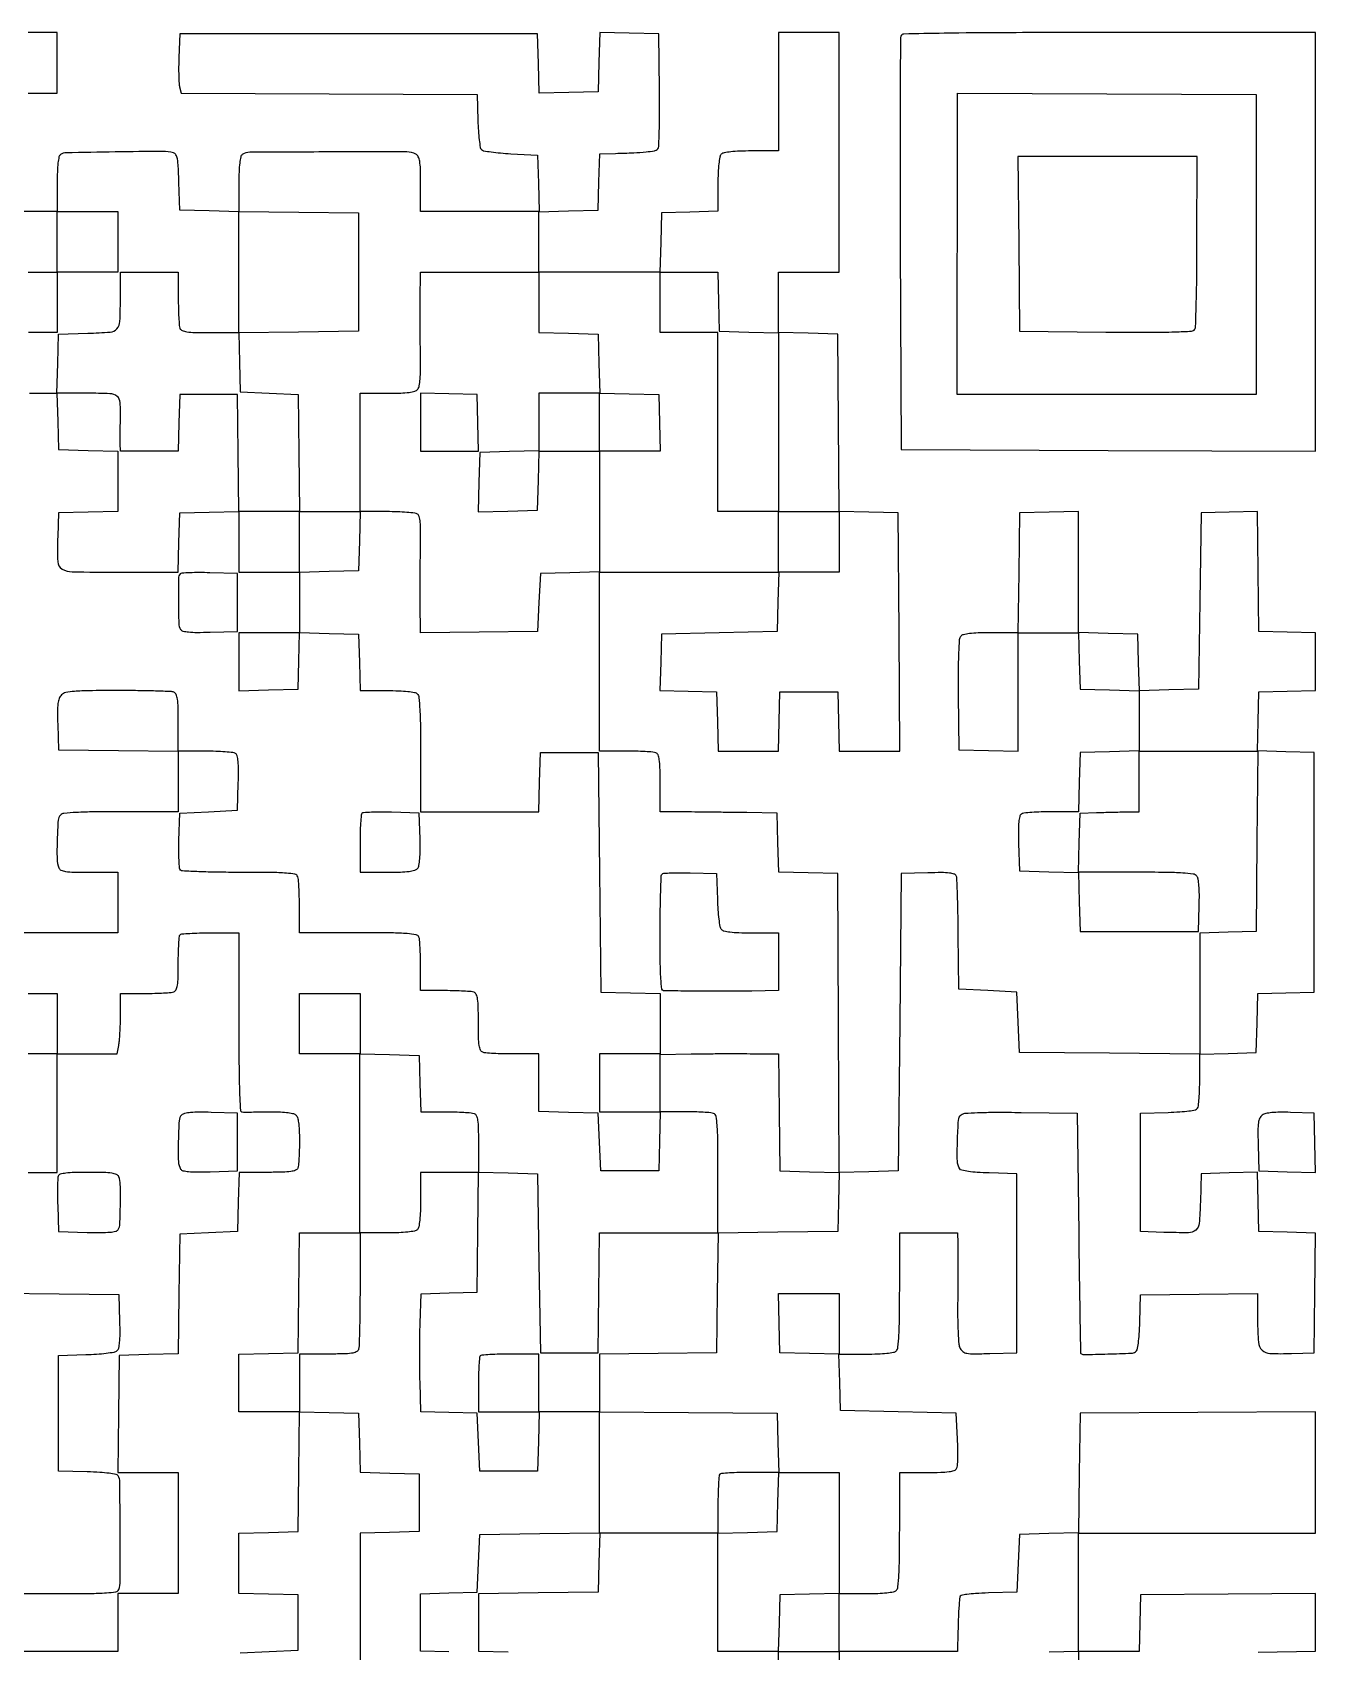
# Model space of a CAD drawing. Extents: x 179 to 1071, y 112 to 1107.
# Drawn here: x 605 to 1071, y 519 to 1107 of the extents above; entities that cross this region are included whole.
import ezdxf

# ---------------------------------------------------------------- set-up
doc = ezdxf.new("R2010")
doc.units = 0

msp = doc.modelspace()

# ---------------------------------------------------------------- linework, layer by layer
for points in [[(1050.25, 518.770288), (1071, 519.040577), (1071, 529.534336), (1071, 540.028094), (1039.25, 539.764047), (1007.5, 539.5), (1007.215017, 529.25), (1006.930034, 519), (995.965017, 519), (985, 519), (985, 540.5), (985, 562), (1028, 562), (1071, 562), (1071, 584.010736), (1071, 606.021473), (1028.25, 605.760736), (985.5, 605.5), (985.230591, 583.783635), (984.961183, 562.06727), (974.230591, 561.783635), (963.5, 561.5), (963, 551), (962.5, 540.5), (952.25, 540.215017, 0.00691), (947.549079, 540.019269, 0.021984), (944.420839, 539.707303, 0.026625), (942.368684, 539.298578, 0.310698), (941.858431, 538.715017, 0.00737), (941.600853, 536.179806, 0.007856), (941.424381, 533.691472, 0.005868), (941.292666, 530.655166, 0.002007), (941.171044, 526.25), (941, 519), (919.5, 519), (898, 519), (898, 529.5), (898, 540), (907.8, 540, 0.008695), (912.071747, 540.074295, 0.018472), (915.369558, 540.311224, 0.019349), (917.799696, 540.671932, 0.150969), (918.8, 541.2, 0.175156), (919.391927, 542.461896, 0.00933), (919.721154, 546.954487, 0.010454), (919.937931, 553.406919, 0.003169), (920, 563.2), (920, 584), (929.95031, 584, 0.006641), (934.89582, 584.06569, 0.0262), (937.930328, 584.305772, 0.04202), (939.835087, 584.722385, 0.19196), (940.70031, 585.420095, 0.112884), (940.992527, 586.406354, 0.008841), (941.118216, 589.163696, 0.011687), (941.133194, 592.492994, 0.008667), (941, 596.170095), (940.5, 605.5), (919.5, 606), (898.5, 606.5), (898.215017, 616.75), (897.930034, 627), (907.765017, 627, 0.008651), (912.05415, 627.074216, 0.018431), (915.362052, 627.311007, 0.019307), (917.798399, 627.671574, 0.151099), (918.8, 628.2, 0.175156), (919.391927, 629.461896, 0.00933), (919.721154, 633.954487, 0.010454), (919.937931, 640.406919, 0.003169), (920, 650.2), (920, 671), (930.5, 671), (941, 671), (941.137124, 667.25, -0.008843), (941.180613, 664.944912, -0.001055), (941.175859, 659.842125, -0.001258), (941.14214, 653.776173, -0.001033), (941.076433, 647.297661, 0.005012), (941.061013, 640.239, 0.010568), (941.219702, 634.763894, 0.009781), (941.507592, 630.63861, 0.10088), (941.993523, 629.012103, 0.117423), (942.999986, 627.876474, 0.112235), (944.426746, 627.292809, 0.04384), (946.95156, 627.097624, 0.004743), (952.804214, 627.214442), (962.5, 627.5), (962.5, 660), (962.5, 692.5), (952.535034, 692.788805, -0.00836), (948.199826, 692.987032, -0.019108), (944.944063, 693.315749, -0.01918), (942.589, 693.737468, -0.199883), (941.800347, 694.288805, -0.137385), (940.958137, 697.07993, -0.01236), (940.99297, 704.455169, -0.010121), (941.364303, 711.922892, -0.204831), (942.37788, 713.89865, -0.155745), (943.72239, 714.441468, -0.008655), (948.294193, 714.70418, -0.010005), (954.723919, 714.833319, -0.003345), (964.12788, 714.771094), (984.5, 714.5), (985.026621, 671, 0.000474), (985.244607, 654.302846, 0.000784), (985.464165, 640.204688, 0.000038), (985.683114, 627.488774, 0.179885), (985.776621, 627.25, 0.218946), (986.765074, 626.819816, 0.001749), (995.555198, 627.031715, 0.002535), (1004.144653, 627.312444, 0.132868), (1005.711195, 627.800347, 0.199883), (1006.262532, 628.589, 0.01918), (1006.684251, 630.944063, 0.019108), (1007.012968, 634.199826, 0.00836), (1007.211195, 638.535034), (1007.5, 648.5), (1028.75, 648.769888), (1050, 649.039775), (1050, 639.055071, 0.017843), (1050.277152, 631.291009, 0.184868), (1051.607037, 628.44381, 0.185046), (1054.497592, 627.213979, 0.017883), (1062.259538, 627.209712), (1070.5, 627.5), (1070.769404, 649.214803), (1071.038809, 670.929605), (1060.769404, 671.214803), (1050.5, 671.5), (1050.215817, 682.284606), (1049.931635, 693.069211), (1039.715817, 692.784606), (1029.5, 692.5), (1029.215131, 682.2603, -0.013827), (1028.781878, 674.45705, -0.200378), (1027.533568, 672.051258, -0.174565), (1024.86687, 671.074823, -0.010012), (1016, 671.204946), (1007.5, 671.5), (1007.5, 693), (1007.5, 714.5), (1017.464966, 714.788805, 0.00836), (1021.800174, 714.987032, 0.019108), (1025.055937, 715.315749, 0.01918), (1027.411, 715.737468, 0.199883), (1028.199653, 716.288805, 0.115711), (1028.504482, 717.162416, 0.007543), (1028.747767, 719.851123, 0.010646), (1028.922757, 723.096937, 0.007727), (1028.984687, 726.715017), (1029, 735.930034), (1039.25, 736.215017), (1049.5, 736.5), (1049.783481, 747.215387), (1050.066961, 757.930773), (1060.283481, 758.215387), (1070.5, 758.5), (1070.5, 802), (1070.5, 845.5), (1060.216527, 845.785353), (1049.933054, 846.070705), (1050.216527, 856.785353), (1050.5, 867.5), (1060.75, 867.784983), (1071, 868.069966), (1071, 878.5), (1071, 888.930034), (1060.75, 889.215017), (1050.5, 889.5), (1050.230401, 911.284767), (1049.960802, 933.069533), (1039.730401, 932.784767), (1029.5, 932.5), (1029, 900.5), (1028.5, 868.5), (1017.785353, 868.216527), (1007.070705, 867.933054), (1006.785353, 878.216527), (1006.5, 888.5), (995.75, 888.783832), (985, 889.067663), (985, 911.067663), (985, 933.067663), (974.25, 932.783832), (963.5, 932.5), (963.230498, 910.75), (962.960995, 889), (953.102942, 889, 0.007734), (948.508153, 888.928928, 0.022103), (945.321905, 888.689086, 0.028582), (943.142356, 888.300397, 0.16252), (942.155521, 887.687392, 0.157292), (941.654907, 886.436546, 0.006909), (941.394486, 881.693501, 0.009336), (941.251252, 875.289133, 0.003642), (941.283077, 866.437392), (941.5, 846.5), (952.25, 846.216168), (963, 845.932337), (963, 867.466168), (963, 889), (973.965017, 889), (984.930034, 889), (985.215017, 878.75), (985.5, 868.5), (996.25, 868.216168), (1007, 867.932337), (1007, 857), (1007, 846.067663), (996.25, 845.783832), (985.5, 845.5), (985.216168, 834.75), (984.932337, 824), (975.216168, 823.984687, 0.007782), (971.400525, 823.919284, 0.010705), (967.975707, 823.733781, 0.007622), (965.139207, 823.475621, 0.115349), (964.211769, 823.152042, 0.19692), (963.604266, 822.294865, 0.033714), (963.278982, 820.282937, 0.023663), (963.138177, 817.195195, 0.006827), (963.211769, 812.417355), (963.5, 802.5), (974.216508, 802.216508), (984.933016, 801.933016), (985.216508, 791.216508), (985.5, 780.5), (1007, 780.5), (1028.5, 780.5), (1028.788859, 789.850715, 0.009044), (1028.84141, 793.957683, 0.018924), (1028.703614, 797.150171, 0.020746), (1028.412685, 799.513859, 0.132968), (1027.916414, 800.600715, 0.187927), (1026.578855, 801.342848, 0.017933), (1022.794432, 801.719388, 0.013218), (1016.72827, 801.943179, 0.00261), (1005.843724, 802), (984.932337, 802), (985.216168, 812.75), (985.5, 823.5), (991.5, 823.683978, -0.001093), (994.143812, 823.759262, -0.000758), (997.132812, 823.833306, -0.000764), (1000.003688, 823.895682, -0.001574), (1002.25, 823.933978), (1007, 824), (1007, 835), (1007, 846), (1028.513664, 846), (1050.027329, 846), (1049.763664, 813.25), (1049.5, 780.5), (1039.25, 780.215017), (1029, 779.930034), (1029, 757.951353), (1029, 735.972671), (996.25, 736.236336), (963.5, 736.5), (963, 747.5), (962.5, 758.5), (952, 759), (941.5, 759.5), (941.298133, 779.403376, 0.002421), (941.182335, 787.130943, 0.003644), (940.999664, 793.866405, 0.001487), (940.784144, 799.629807, 0.081695), (940.565541, 800.689798, 0.229681), (939.843458, 801.366353, 0.048849), (938.108687, 801.724709, 0.027732), (935.222574, 801.870982, 0.006126), (930.267408, 801.786422), (920.5, 801.5), (920, 747.5), (919.5, 693.5), (908.758629, 693.216256), (898.017258, 692.932512), (897.758629, 747.216256), (897.5, 801.5), (886.783492, 801.783492), (876.066984, 802.066984), (875.783492, 812.783492), (875.5, 823.5), (864.5, 823.652492, 0.000324), (859.54442, 823.717978, 0.0002), (853.720313, 823.788832, 0.000201), (847.967406, 823.8542, 0.000362), (843.25, 823.902492), (833, 824), (833, 834.393011, 0.005351), (832.940414, 839.960143, 0.030363), (832.69735, 842.913621, 0.063068), (832.23239, 844.601595, 0.205218), (831.418213, 845.393011, 0.07203), (830.361889, 845.632106, 0.005915), (827.534475, 845.821697, 0.007831), (824.140776, 845.955695, 0.005951), (820.418213, 846), (811, 846), (811, 878.5), (811, 911), (843.533832, 911), (876.067663, 911), (875.783832, 900.25), (875.5, 889.5), (854.5, 889), (833.5, 888.5), (833.215407, 878.285365), (832.930815, 868.07073), (843.215407, 867.785365), (853.5, 867.5), (853.783832, 856.75), (854.067663, 846), (865, 846), (875.932337, 846), (876.216168, 856.75), (876.5, 867.5), (887, 867.5), (897.5, 867.5), (897.783832, 856.75), (898.067663, 846), (909.044454, 846), (920.021245, 846), (919.760623, 889.25), (919.5, 932.5), (908.763809, 932.783692), (898.027617, 933.067383), (897.763809, 965.283692), (897.5, 997.5), (886.75, 997.783832), (876, 998.067663), (876, 1009.033832), (876, 1020), (887, 1020), (898, 1020), (898, 1063.5), (898, 1107), (887, 1107), (876, 1107), (876, 1085.5), (876, 1064), (866.2, 1064, 0.008695), (861.928253, 1063.925705, 0.018472), (858.630442, 1063.688776, 0.019349), (856.200304, 1063.328068, 0.150969), (855.2, 1062.8, 0.150838), (854.672291, 1061.800997, 0.019392), (854.311444, 1059.377065, 0.018513), (854.074375, 1056.089346, 0.00874), (854, 1051.834983), (854, 1042.069966), (843.75, 1041.784983), (833.5, 1041.5), (833.216168, 1030.75), (832.932337, 1020), (810.966168, 1020), (789, 1020), (789, 1030.966168), (789, 1041.932337), (799.75, 1042.216168), (810.5, 1042.5), (810.784983, 1052.75), (811.069966, 1063), (816.784983, 1063.129094, 0.004875), (823.458359, 1063.344956, 0.015565), (827.902368, 1063.670898, 0.018571), (830.92135, 1064.100891, 0.15287), (832.136741, 1064.736741, 0.188712), (832.497416, 1065.56125, 0.002398), (832.697762, 1071.361145, 0.006581), (832.81034, 1078.153906, 0.004172), (832.771275, 1086.071275), (832.5, 1106.5), (821.784171, 1106.783485), (811.068343, 1107.06697), (810.784171, 1096.283485), (810.5, 1085.5), (799.784171, 1085.216515), (789.068343, 1084.93303), (788.784171, 1095.716515), (788.5, 1106.5), (723.5, 1106.5), (658.5, 1106.5), (658.204946, 1098, 0.006853), (658.133168, 1094.581332, 0.008032), (658.161631, 1091.338487, 0.007198), (658.26897, 1088.604133, 0.048042), (658.47182, 1087.258679), (659.033748, 1085.017358), (712.766874, 1084.758679), (766.5, 1084.5), (766.790711, 1075.009289, 0.009532), (766.97516, 1071.300034, 0.0135), (767.291143, 1068.009996, 0.009558), (767.67656, 1065.311427, 0.156796), (768.086077, 1064.509289, 0.154087), (768.889375, 1064.08911, 0.009038), (771.64635, 1063.649604, 0.012983), (775.004466, 1063.264955, 0.009152), (778.795366, 1063), (788.5, 1062.5), (788.784983, 1052.25), (789.069966, 1042), (767.534983, 1042), (746, 1042), (746, 1051.964816, 0.005539), (745.938963, 1057.474531, 0.034286), (745.682725, 1060.291897, 0.074888), (745.163925, 1061.918532, 0.157126), (744.25, 1062.861152, 0.122727), (741.050881, 1063.660724, 0.000846), (712.614009, 1063.632053, 0.000742), (684.00191, 1063.512312, 0.143152), (681.25, 1062.690983, 0.197088), (680.669197, 1061.854997, 0.025658), (680.301605, 1059.670403, 0.021303), (680.06909, 1056.48216, 0.00755), (680, 1051.907151), (680, 1041.932337), (669.25, 1042.216168), (658.5, 1042.5), (658.21564, 1052.693518, 0.005227), (658.000117, 1058.311609, 0.034196), (657.670369, 1061.11316, 0.079854), (657.122288, 1062.638759, 0.203532), (656.21564, 1063.349633, 0.068104), (652.315189, 1063.849154, 0.001864), (635.133073, 1063.636898, 0.001019), (617.282664, 1063.313421, 0.139431), (615.25, 1062.690799, 0.196945), (614.669508, 1061.855935, 0.025731), (614.301776, 1059.677272, 0.021357), (614.069155, 1056.498641, 0.007586), (614, 1051.940983), (614, 1042), (592.5, 1042)], [(603.941417, 976), (613.932337, 976), (614.216168, 986.75), (614.5, 997.5), (625.141929, 997.782735, 0.012789), (633.265497, 998.206665, 0.195358), (635.731541, 999.439447, 0.172147), (636.798796, 1002.108267, 0.009476), (636.986345, 1011.25), (637, 1020), (647.5, 1020), (658, 1020), (658, 1010.581787, 0.005951), (658.044305, 1006.859224, 0.007831), (658.178303, 1003.465525, 0.005915), (658.367894, 1000.638111, 0.07203), (658.606989, 999.581787, 0.205218), (659.398405, 998.76761, 0.063068), (661.086379, 998.30265, 0.030363), (664.039857, 998.059586, 0.005351), (669.606989, 998), (680, 998), (680, 1020.019502), (680, 1042.039005), (701.75, 1041.769502), (723.5, 1041.5), (723.5, 1020), (723.5, 998.5), (701.716367, 998.230404), (679.932734, 997.960808), (680.216367, 987.230404), (680.5, 976.5), (691, 976), (701.5, 975.5), (701.769888, 954.25), (702.039775, 933), (713.019888, 933), (724, 933), (724, 954.5), (724, 976), (733.877555, 976, 0.007086), (738.779627, 976.069478, 0.025825), (741.880678, 976.318041, 0.040516), (743.894965, 976.752873, 0.147167), (744.974344, 977.469086, 0.130772), (745.515866, 978.641621, 0.021773), (745.838241, 981.125842, 0.018684), (746.004389, 984.574156, 0.007851), (745.981535, 989.219086, -0.002504), (745.908486, 993.897152, -0.001473), (745.865636, 999.490919, -0.001473), (745.855752, 1005.081758, -0.002516), (745.884747, 1009.75), (746, 1020), (767.5, 1020), (789, 1020), (789, 1009.033832), (789, 998.067663), (799.75, 997.783832), (810.5, 997.5), (810.783492, 986.783492), (811.066984, 976.066984), (821.783492, 975.783492), (832.5, 975.5), (832.784983, 965.25), (833.069966, 955), (822.034983, 955), (811, 955), (811, 933.033832), (811, 911.067663), (800.25, 910.783832), (789.5, 910.5), (789, 900), (788.5, 889.5), (767.25, 889.230112), (746, 888.960225), (745.884747, 899.730112, -0.002405), (745.856025, 904.605909, -0.001451), (745.866556, 910.385244, -0.001453), (745.910376, 916.127466, -0.002548), (745.984666, 920.87923, 0.00629), (746.026387, 925.999095, 0.024063), (745.85889, 929.183749, 0.036689), (745.502172, 931.213022, 0.191958), (744.849919, 932.113917, 0.113947), (743.887335, 932.45217, 0.00812), (741.042414, 932.722582, 0.011099), (737.603877, 932.916477, 0.008139), (733.783832, 932.984687), (724.067663, 933), (723.783832, 922.25), (723.5, 911.5), (712.75, 911.216168), (702, 910.932337), (702, 900), (702, 889.067663), (712.75, 888.783832), (723.5, 888.5), (723.784983, 878.25), (724.069966, 868), (733.834983, 868, -0.00874), (738.089346, 867.925625, -0.018513), (741.377065, 867.688556, -0.019392), (743.800997, 867.327709, -0.150838), (744.8, 866.8, -0.175156), (745.391927, 865.538104, -0.00933), (745.721154, 861.045513, -0.010454), (745.937931, 854.593081, -0.003169), (746, 844.8), (746, 824), (767.466168, 824), (788.932337, 824), (789.216168, 834.75), (789.5, 845.5), (800, 845.5), (810.5, 845.5), (811, 802), (811.5, 758.5), (822.25, 758.216168), (833, 757.932337), (833, 746.873644), (833, 735.814951), (844.25, 736.016543, -0.002088), (849.30057, 736.085951, -0.001315), (855.200408, 736.126879, -0.00132), (861.003456, 736.136558, -0.002422), (865.730112, 736.109067), (875.960225, 736), (876.230112, 714.75), (876.5, 693.5), (887.283485, 693.215829), (898.06697, 692.931657), (897.783485, 682.215829), (897.5, 671.5), (875.769448, 671.230552), (854.038896, 670.961104), (853.769448, 649.230552), (853.5, 627.5), (832.25, 627.230112), (811, 626.960225), (811, 616.493965), (811, 606.027706), (843.25, 605.763853), (875.5, 605.5), (875.783832, 594.75), (876.067663, 584), (887.033832, 584), (898, 584), (898, 562.033832), (898, 540.067663), (887.25, 539.783832), (876.5, 539.5), (876.215017, 529.25), (875.930034, 519), (886.965017, 519), (898, 519), (898, 508)], [(680.5, 518.5), (691, 519), (701.5, 519.5), (701.5, 529.5), (701.5, 539.5), (690.75, 539.783832), (680, 540.067663), (680, 551), (680, 561.932337), (690.75, 562.216168), (701.5, 562.5), (701.750158, 584.25), (702.000316, 606), (691.000158, 606), (680, 606), (680, 616.466168), (680, 626.932337), (690.75, 627.216168), (701.5, 627.5), (701.769502, 649.25), (702.039005, 671), (712.99205, 671), (723.945095, 671), (723.928579, 703.5), (723.912063, 736), (712.956031, 736), (702, 736), (702, 747), (702, 758), (713, 758), (724, 758), (724, 747.033832), (724, 736.067663), (734.75, 735.783832), (745.5, 735.5), (745.784983, 725.25), (746.069966, 715), (754.953196, 715, -0.006301), (758.470775, 714.955668, -0.008183), (761.691626, 714.821697, -0.00637), (764.374672, 714.631754, -0.070866), (765.418213, 714.393011, -0.20495), (766.232073, 713.602718, -0.063217), (766.697178, 711.919034, -0.030446), (766.940349, 708.973908, -0.005377), (767, 703.426843), (767, 693.067663), (777.75, 692.783832), (788.5, 692.5), (789, 660), (789.5, 627.5), (800, 627.5), (810.5, 627.5), (810.769502, 649.25), (811.039005, 671), (832.519502, 671), (854, 671), (854, 692.393011, 0.002045), (853.950434, 704.514173, 0.015901), (853.724422, 710.164693, 0.030015), (853.303854, 713.337463, 0.258697), (852.418213, 714.393011, 0.070869), (851.374644, 714.631755, 0.006369), (848.691288, 714.821697, 0.008182), (845.470065, 714.955668, 0.0063), (841.952044, 715), (833.067663, 715), (832.783832, 704.25), (832.5, 693.5), (822, 693.5), (811.5, 693.5), (811, 704), (810.5, 714.5), (799.75, 714.783832), (789, 715.067663), (789, 725.533832), (789, 736), (779.581787, 736, -0.005951), (775.859224, 736.044305, -0.007831), (772.465525, 736.178303, -0.005915), (769.638111, 736.367894, -0.07203), (768.581787, 736.606989, -0.204366), (767.768616, 737.394846, -0.063541), (767.303198, 739.06926, -0.030628), (767.059794, 741.996324, -0.005432), (767, 747.5, 0.005432), (766.940206, 753.003676, 0.030628), (766.696802, 755.93074, 0.063541), (766.231384, 757.605154, 0.204366), (765.418213, 758.393011, 0.070946), (764.373807, 758.631778, 0.006338), (761.68135, 758.821697, 0.008159), (758.449196, 758.955669, 0.006277), (754.918213, 759), (746, 759), (746, 767.918213, 0.006277), (745.955669, 771.449196, 0.008159), (745.821697, 774.68135, 0.006338), (745.631778, 777.373807, 0.070946), (745.393011, 778.418213, 0.258697), (744.337463, 779.303854, 0.030015), (741.164693, 779.724422, 0.015901), (735.514173, 779.950434, 0.002045), (723.393011, 780), (702, 780), (702, 789.418213, 0.005867), (701.956338, 793.139142, 0.007745), (701.824259, 796.527799, 0.005805), (701.637479, 799.35125, 0.072311), (701.401732, 800.395485, 0.258396), (700.370088, 801.262065, 0.029869), (697.263616, 801.678338, 0.016192), (691.772716, 801.904171, 0.002181), (680.22446, 801.954545, -0.003911), (672.274322, 802.016727, -0.006123), (665.437651, 802.207432, -0.002097), (659.569611, 802.467715, -0.186332), (658.784563, 802.815437, -0.177272), (658.453305, 803.529235, -0.007622), (658.261207, 806.335043, -0.012222), (658.1639, 809.727848, -0.008324), (658.211836, 813.588164), (658.5, 823.5), (669, 824), (679.5, 824.5), (679.788231, 834.417355, 0.006827), (679.861823, 839.195195, 0.023663), (679.721018, 842.282937, 0.033714), (679.395734, 844.294865, 0.19692), (678.788231, 845.152042, 0.115445), (677.860149, 845.475649, 0.007585), (675.014355, 845.733781, 0.010675), (671.578609, 845.919286, 0.007755), (667.75, 845.984687), (658, 846), (658, 835), (658, 824), (637.2, 824, 0.003169), (627.406919, 823.937931, 0.010454), (620.954487, 823.721154, 0.00933), (616.461896, 823.391927, 0.175156), (615.2, 822.8, 0.182186), (614.351405, 820.924892, 0.008428), (614.01219, 813.81935, 0.012209), (613.967489, 806.868036, 0.087326), (614.606989, 803.581787, 0.205218), (615.398405, 802.76761, 0.063068), (617.086379, 802.30265, 0.030363), (620.039857, 802.059586, 0.005351), (625.606989, 802), (636, 802), (636, 791), (636, 780), (614.5, 780), (593, 780)], [(603.5, 693), (614, 693), (614, 714.5), (614, 736), (624.875, 736), (635.75, 736), (636.375, 739.125, 0.028191), (636.616948, 740.829206, 0.006976), (636.816406, 743.645313, 0.007114), (636.954092, 746.88086, 0.007075), (637, 750.125), (637, 758), (645.918213, 758, 0.006277), (649.449196, 758.044331, 0.008159), (652.68135, 758.178303, 0.006338), (655.373807, 758.368222, 0.070946), (656.418213, 758.606989, 0.199759), (657.225925, 759.375813, 0.066055), (657.693741, 760.979628, 0.032092), (657.939041, 763.768394, 0.005893), (658, 768.940322, -0.006396), (658.048298, 772.715883, -0.009619), (658.195833, 776.005386, -0.005003), (658.400184, 778.759466, -0.177151), (658.666667, 779.333333, -0.178563), (659.245497, 779.600197, -0.004516), (662.172917, 779.804167, -0.009111), (665.658388, 779.951724, -0.006022), (669.666667, 780), (680, 780), (680, 747.5, 0.001603), (680.052878, 731.006104, 0.007988), (680.260141, 721.749446, 0.005632), (680.564945, 715.612464, 0.380789), (681.25, 714.931729, 0.01441), (682.088167, 714.910146, 0.000891), (684.577099, 714.922233, 0.001321), (687.542647, 714.949758, 0.000979), (690.820975, 714.99527, -0.011128), (694.372164, 714.972485, -0.01976), (697.29094, 714.773153, -0.020842), (699.521941, 714.437386, -0.126079), (700.570975, 713.941096, -0.14261), (701.241575, 712.949781, -0.040488), (701.671194, 711.119215, -0.027957), (701.925247, 708.415438, -0.009447), (702, 704.459343, -0.006737), (701.955636, 701.166839, -0.008607), (701.821697, 698.135807, -0.006925), (701.631347, 695.610155, -0.069445), (701.393011, 694.581787, -0.20495), (700.602718, 693.767927, -0.063217), (698.919034, 693.302822, -0.030446), (695.973908, 693.059651, -0.005377), (690.426843, 693), (680.067663, 693), (679.783832, 682.25), (679.5, 671.5), (669, 671), (658.5, 670.5), (658.230591, 648.783635), (657.961183, 627.06727), (647.230591, 626.783635), (636.5, 626.5), (636.287454, 605.25), (636.074907, 584), (647.037454, 584), (658, 584), (658, 562), (658, 540), (647, 540), (636, 540), (636, 529.5), (636, 519), (614.5, 519), (593, 519)], [(756.25, 518.784983), (746, 519.069966), (746, 529.5), (746, 539.930034), (756.25, 540.215017), (766.5, 540.5), (767, 551), (767.5, 561.5), (789.25, 561.769502), (811, 562.039005), (811, 584.019502), (811, 606), (800.033832, 606), (789.067663, 606), (788.783832, 595.25), (788.5, 584.5), (778, 584.5), (767.5, 584.5), (767, 595), (766.5, 605.5), (756.313661, 605.78428), (746.127322, 606.068561), (745.813661, 616.78428, -0.004785), (745.717586, 621.662464, -0.002809), (745.6913, 627.500078, -0.002809), (745.730613, 633.337712, -0.004785), (745.837573, 638.215984), (746.175146, 648.931967), (756.337573, 649.215984), (766.5, 649.5), (766.769502, 671.25), (767.039005, 693), (756.519502, 693), (746, 693), (746, 683.2, -0.008695), (745.925705, 678.928253, -0.018472), (745.688776, 675.630442, -0.019349), (745.328068, 673.200304, -0.150969), (744.8, 672.2, -0.150969), (743.799696, 671.671932, -0.019349), (741.369558, 671.311224, -0.018472), (738.071747, 671.074295, -0.008695), (733.8, 671), (724, 671), (724, 650.581787, -0.002771), (723.956005, 642.642891, -0.004125), (723.821697, 635.696775, -0.001841), (723.636631, 629.779435, -0.083055), (723.393011, 628.581787, -0.205218), (722.601595, 627.76761, -0.063068), (720.913621, 627.30265, -0.030363), (717.960143, 627.059586, -0.005351), (712.393011, 627), (702, 627), (702, 616.533832), (702, 606.067663), (712.75, 605.783832), (723.5, 605.5), (723.783492, 594.783492), (724.066984, 584.066984), (734.783492, 583.783492), (745.5, 583.5), (745.5, 573), (745.5, 562.5), (734.75, 562.216168), (724, 561.932337), (724, 529.5), (724, 497.067663)], [(593, 540), (614.393011, 540, 0.002245), (625.995645, 540.052107, 0.014332), (631.876086, 540.273572, 0.021659), (635.35134, 540.656048, 0.269092), (636.345392, 541.457694, 0.091499), (636.916217, 544.526323, 0.001441), (636.890233, 562.395276, 0.00102), (636.773982, 580.625808, 0.137139), (636.166445, 582.730686, 0.206701), (635.385444, 583.276032, 0.017595), (632.918356, 583.691181, 0.01817), (629.514679, 584.016158, 0.00785), (624.964064, 584.212654), (614.5, 584.5), (614.5, 605.5), (614.5, 626.5), (624.443989, 626.788552, 0.010001), (628.350561, 626.980168, 0.013628), (631.860674, 627.319119, 0.010452), (634.7415, 627.738097, 0.132618), (635.72838, 628.189538, 0.159743), (636.359717, 629.193717, 0.036562), (636.706197, 631.195818, 0.024708), (636.854773, 634.23397, 0.00727), (636.784391, 638.900987), (636.5, 648.5), (614.75, 648.769502), (593, 649.039005)]]:
    msp.add_lwpolyline(points, format="xyb")
for points in [[(603.5, 1085), (614, 1085), (614, 1096), (614, 1107), (603.5, 1107)], [(603.5, 1020), (614, 1020), (614, 1031), (614, 1042), (625, 1042), (636, 1042), (636, 1031), (636, 1020), (625, 1020), (614, 1020), (614, 1009), (614, 998), (603.625402, 998)], [(603.533832, 758), (614, 758), (614, 747), (614, 736), (603.5, 736)], [(876, 497), (876, 519), (865, 519), (854, 519), (854, 540.5), (854, 562), (832.533832, 562), (811.067663, 562), (810.783832, 551.25), (810.5, 540.5), (788.75, 540.230498), (767, 539.960995), (767, 529.514329), (767, 519.067663), (777.75, 518.783832)], [(974.25, 518.783832), (985, 519.067663), (985, 508.033832)]]:
    msp.add_lwpolyline(points)
for points in [[(920.460009, 1105.75, 0.090591), (920.266358, 1104.709509, 0.000109), (920.198937, 1082.982812, 0.000984), (920.176611, 1058.652573, 0.000605), (920.241394, 1030), (920.5, 955.5), (995.75, 955.243674), (1071, 954.987348), (1071, 1030.993674), (1071, 1107), (995.968615, 1107, 0.000668), (957.448289, 1106.948566, 0.003471), (936.19131, 1106.744245, 0.001205), (921.475143, 1106.465155, 0.305157)], [(1049.5, 1030), (1049.5, 975.5), (995.211905, 975.5), (940.92381, 975.5), (940.942857, 1025.75, -0.000032), (940.951538, 1045.331386, -0.000047), (940.961905, 1062.563467, -0.000022), (940.972765, 1077.239555, -0.00086), (940.980952, 1080.508612), (941, 1085.017225), (995.25, 1084.758612), (1049.5, 1084.5)], [(963.235953, 1030.25), (963.5, 998.5), (994.93202, 998.235498, 0.001697), (1010.901959, 998.155315, 0.00816), (1019.995146, 998.288929, 0.006635), (1026.009704, 998.555446, 0.241447), (1027.166708, 999.235498, 0.134731), (1027.492293, 1000.296498, 0.001088), (1027.738089, 1009.161365, 0.003824), (1027.920853, 1019.372002, 0.002438), (1027.984687, 1031.25), (1028, 1062), (995.485953, 1062), (962.971906, 1062)], [(614.215017, 965.75), (614.5, 955.5), (625.25, 955.216168), (636, 954.932337), (636, 944), (636, 933.067663), (625.25, 932.783832), (614.5, 932.5), (614.204946, 924, 0.01735), (614.204928, 914.813671, 0.257452), (615.798685, 912.146755, 0.129265), (619.497954, 911.118666, 0.003493), (636.48522, 911), (657.932337, 911), (658.216168, 921.75), (658.5, 932.5), (669.25, 932.783832), (680, 933.067663), (680, 922.033832), (680, 911), (691, 911), (702, 911), (702, 922), (702, 933), (691.019888, 933), (680.039775, 933), (679.769888, 954.25), (679.5, 975.5), (669, 975.5), (658.5, 975.5), (658.215017, 965.25), (657.930034, 955), (647.465017, 955), (637, 955), (636.9181, 957.75, -0.00733), (636.896396, 959.18603, -0.002185), (636.904983, 961.378505, -0.002191), (636.936179, 963.841122, -0.002367), (636.988454, 966.240655, 0.019485), (636.908969, 972.625098, 0.213217), (635.770791, 974.857146, 0.16104), (633.177293, 975.832635, 0.010106), (624.897629, 976), (613.930034, 976)], [(658.699448, 910.366114, 0.196274), (658.044561, 908.807509, 0.004381), (658.033001, 900.511391, 0.005627), (658.184545, 892.374584, 0.13468), (658.847958, 890.211769, 0.19692), (659.705135, 889.604266, 0.033714), (661.717063, 889.278982, 0.023663), (664.804805, 889.138177, 0.006827), (669.582645, 889.211769), (679.5, 889.5), (679.5, 900), (679.5, 910.5), (669.449448, 910.782781, 0.006672), (665.547259, 910.840477, 0.010046), (662.145783, 910.777033, 0.005301), (659.300668, 910.636532, 0.183378)], [(615.535326, 866.392469, 0.111515), (614.741659, 865.135746, 0.054771), (614.304836, 863.284655, 0.031148), (614.133557, 860.43509, 0.007261), (614.213897, 855.642469), (614.5, 846.5), (636.25, 846.230498), (658, 845.960995), (658, 856.373509, 0.005337), (657.940452, 861.952209, 0.030315), (657.697448, 864.9105, 0.062982), (657.232572, 866.600948, 0.205372), (656.418213, 867.393011, 0.082256), (655.232302, 867.636205, 0.002105), (649.764832, 867.821697, 0.004426), (643.326102, 867.955979, 0.003), (635.989641, 868, 0.00269), (625.584942, 867.944027, 0.016919), (620.281223, 867.707353, 0.03176), (617.137325, 867.258125, 0.146018)], [(724.699448, 823.366114, 0.177451), (724.419778, 822.762931, 0.004898), (724.205463, 819.836713, 0.009512), (724.050668, 816.343898, 0.006317), (724, 812.333333), (724, 802), (733.877555, 802, 0.007345), (738.653266, 802.070162, 0.024181), (741.794146, 802.314808, 0.035127), (743.875583, 802.728754, 0.154085), (744.916414, 803.399285, 0.132968), (745.412685, 804.486141, 0.020746), (745.703614, 806.849829, 0.018924), (745.84141, 810.042317, 0.009044), (745.788859, 814.149285), (745.5, 823.5), (735.449448, 823.782781, 0.006672), (731.547259, 823.840477, 0.010046), (728.145783, 823.777033, 0.005301), (725.300668, 823.636532, 0.183378)], [(853.790118, 792.054124, 0.010217), (853.980158, 788.34104, 0.013854), (854.312947, 784.999888, 0.010763), (854.722996, 782.259099, 0.131421), (855.162563, 781.304124, 0.163434), (856.144506, 780.69658, 0.027915), (858.338284, 780.310401, 0.021862), (861.534962, 780.07111, 0.00775), (866.122445, 780), (876, 780), (876, 769.5), (876, 759), (866.25, 758.834596, -0.00352), (859.642494, 758.769023, -0.00182), (851.381954, 758.775265, -0.001767), (842.583148, 758.845048, -0.00208), (834.25, 758.975266, -0.376839), (833.591111, 759.577554, -0.012407), (833.265297, 763.416364, -0.012344), (833.054683, 769.402177, -0.002621), (833, 779.833333, -0.003145), (833.050544, 787.869908, -0.004985), (833.20576, 794.752635, -0.001401), (833.416499, 800.716919, -0.189024), (833.700461, 801.367127, -0.182377), (834.297812, 801.637197, -0.005798), (837.000338, 801.778463, -0.010544), (840.240283, 801.841782, -0.007041), (843.950461, 801.783794), (853.5, 801.5)], [(659.233397, 713.833397, 0.184019), (658.303812, 711.759777, 0.009456), (658.015481, 704.284688, 0.01109), (658.034255, 696.889156, 0.135993), (658.847958, 694.211769, 0.19692), (659.705135, 693.604266, 0.033714), (661.717063, 693.278982, 0.023663), (664.804805, 693.138177, 0.006827), (669.582645, 693.211769), (679.5, 693.5), (679.5, 704), (679.5, 714.5), (669.983397, 714.783397, 0.008138), (665.607967, 714.842445, 0.021344), (662.471245, 714.699745, 0.026578), (660.271169, 714.386818, 0.148826)], [(1051.698976, 713.769153, 0.124763), (1050.777081, 712.654842, 0.076572), (1050.28692, 711.012817, 0.036105), (1050.109284, 708.286528, 0.00588), (1050.209381, 702.983715), (1050.5, 693.5), (1060.78419, 693.214639), (1071.068381, 692.929279), (1070.78419, 703.714639), (1070.5, 714.5), (1061.989595, 714.785438, 0.010006), (1058.068435, 714.838436, 0.02299), (1055.121158, 714.683656, 0.02949), (1052.96852, 714.341998, 0.104125)], [(614.428774, 691.674983, 0.081654), (614.239658, 690.758353, 0.005045), (614.154817, 687.970602, 0.007376), (614.136178, 684.631743, 0.005394), (614.210159, 680.924983), (614.5, 671.5), (624.918214, 671.21316, 0.006397), (629.955578, 671.138947, 0.022682), (633.18343, 671.279186, 0.032047), (635.281101, 671.60233, 0.199716), (636.152902, 672.21316, 0.132781), (636.78438, 674.244695, 0.006213), (636.965194, 681.496831, 0.007982), (636.94055, 688.615298, 0.086964), (636.393011, 691.418213, 0.205466), (635.600555, 692.232683, 0.062929), (633.9086, 692.697508, 0.030286), (630.947375, 692.940474, 0.005328), (625.361626, 693, 0.006277), (620.293004, 692.936363, 0.023879), (617.1372, 692.706029, 0.035088), (615.147774, 692.321864, 0.240345)], [(767.666667, 626.333333, 0.177413), (767.400114, 625.758552, 0.004912), (767.195833, 622.973958, 0.009526), (767.048294, 619.649913, 0.006327), (767, 615.833333), (767, 606), (778, 606), (789, 606), (789, 616.5), (789, 627), (778.666667, 627, 0.006022), (774.658388, 626.951724, 0.009111), (771.172917, 626.804167, 0.004516), (768.245497, 626.600197, 0.178563)], [(854.666667, 583.333333, 0.178637), (854.399783, 582.754242, 0.004491), (854.195833, 579.817145, 0.009085), (854.048275, 576.320751, 0.006002), (854, 572.299502), (854, 561.932337), (864.75, 562.216168), (875.5, 562.5), (875.783832, 573.25), (876.067663, 584), (865.700498, 584, 0.006002), (861.679249, 583.951725, 0.009085), (858.182855, 583.804167, 0.004491), (855.245758, 583.600217, 0.178637)]]:
    msp.add_lwpolyline(points, format="xyb", close=True)
for points in [[(854.216168, 1009.25), (854.5, 998.5), (865.25, 998.216168), (876, 997.932337), (876, 965.466168), (876, 933), (887, 933), (898, 933), (898, 922), (898, 911), (887, 911), (876, 911), (876, 922), (876, 933), (865, 933), (854, 933), (854, 965.5), (854, 998), (843.5, 998), (833, 998), (833, 1009), (833, 1020), (843.466168, 1020), (853.932337, 1020)], [(746, 965.534983), (746, 955), (756.534983, 955), (767.069966, 955), (766.784983, 965.25), (766.5, 975.5), (756.25, 975.784983), (746, 976.069966)], [(789, 965.533832), (789, 955.067663), (778.25, 954.783832), (767.5, 954.5), (767.215822, 943.715822), (766.931643, 932.931643), (777.715822, 933.215822), (788.5, 933.5), (788.783832, 944.25), (789.067663, 955), (800.033832, 955), (811, 955), (811, 965.5), (811, 976), (800, 976), (789, 976)], [(680, 878.466168), (680, 867.932337), (690.75, 868.216168), (701.5, 868.5), (701.784983, 878.75), (702.069966, 889), (691.034983, 889), (680, 889)], [(811, 725.5), (811, 715), (822, 715), (833, 715), (833, 725.5), (833, 736), (822, 736), (811, 736)], [(898, 637.966168), (898, 626.932337), (887.25, 627.216168), (876.5, 627.5), (876.216168, 638.25), (875.932337, 649), (886.966168, 649), (898, 649)]]:
    msp.add_lwpolyline(points, close=True)

doc.saveas('drawing.dxf')
